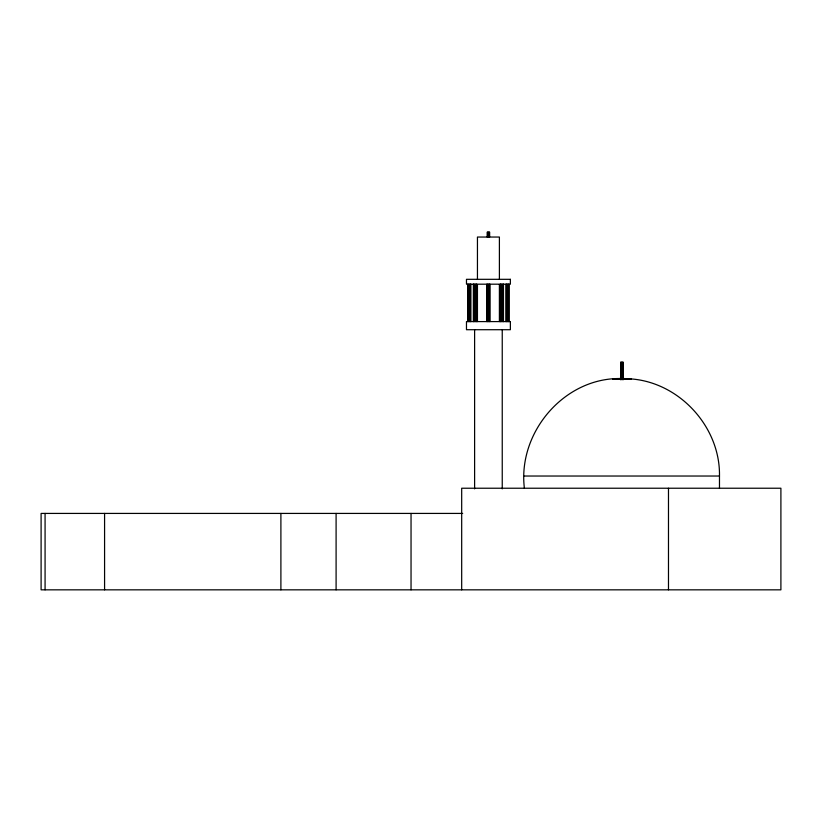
<?xml version="1.0" encoding="UTF-8"?>
<svg xmlns="http://www.w3.org/2000/svg" width="822" height="822" viewBox="0 0 822 822"><rect width="100%" height="100%" fill="white"/><g stroke="black" fill="none" stroke-linecap="round" stroke-linejoin="round"><path stroke-width="1.23" d="M524.385 488.227C517.552 432.649 563.984 377.637 620.641 378.541L614.537 378.952M615.164 378.952L621.853 378.49M613.5 378.952L620.641 378.552L612.544 378.952M613.089 378.952L620.589 378.552M612.77 378.952L620.692 378.541M524.385 476.03L719.476 476.03L719.476 488.227M462.683 513.421L41.1 513.421L41.1 589.836L780.9 589.836L780.9 488.227L461.687 488.227L461.687 589.836M629.878 378.952L623.127 378.552L631.44 378.952M630.351 378.952L623.199 378.552L631.07 378.952M623.179 378.541L631.296 378.952M623.261 378.552L630.762 378.952M621.977 378.49L627.987 378.952M623.035 378.582L627.237 378.952M631.481 378.952C680.01 382.785 720.401 427.368 719.476 476.03M668.481 488.227L668.481 589.836M623.23 379.682L623.23 362.225L620.62 362.225L620.62 379.682M622.84 362.225L622.84 379.682M621.925 362.225L621.925 379.682M621.011 362.225L621.011 379.682M509.075 284.186L509.075 321.587M508.613 284.186L508.613 321.587M507.534 284.186L507.534 321.587M506.444 284.186L506.444 321.587M505.982 284.186L505.982 321.587M503.485 284.186L503.485 321.587M503.023 284.186L503.023 321.587M502.242 329.714L502.242 488.864M501.934 284.186L501.934 321.587M500.845 284.186L500.845 321.587M500.393 284.186L500.393 321.587M499.396 279.316L499.396 237.044L477.448 237.044L477.448 279.316M499.396 284.433L499.396 321.587M489.974 284.186L489.974 321.587M489.645 237.044L489.645 232.164L487.21 232.164L487.21 237.044M489.511 284.186L489.511 321.587M489.285 232.164L489.285 237.044M488.422 232.164L488.422 237.044M488.422 284.186L488.422 321.587M487.569 232.164L487.569 237.044M487.333 284.186L487.333 321.587M486.881 284.186L486.881 321.587M477.448 284.433L477.448 321.587M476.462 284.186L476.462 321.587M476.01 284.186L476.01 321.587M474.911 284.186L474.911 321.587M474.613 329.714L474.613 488.864M473.832 284.186L473.832 321.587M473.369 284.186L473.369 321.587M470.872 284.186L470.872 321.587M470.41 284.186L470.41 321.587M469.321 284.186L469.321 321.587M468.232 284.186L468.232 321.587M467.78 284.186L467.78 321.587M411.041 513.421L411.041 589.836M336.095 513.421L336.095 589.836M280.898 513.421L280.898 589.836M104.579 513.421L104.579 589.836M45.076 513.421L45.076 589.836M510.37 279.316L466.475 279.316L466.475 284.186L510.37 284.186L510.37 279.316M510.37 321.587L466.475 321.587L466.475 329.714L510.37 329.714L510.37 321.587"/></g></svg>
